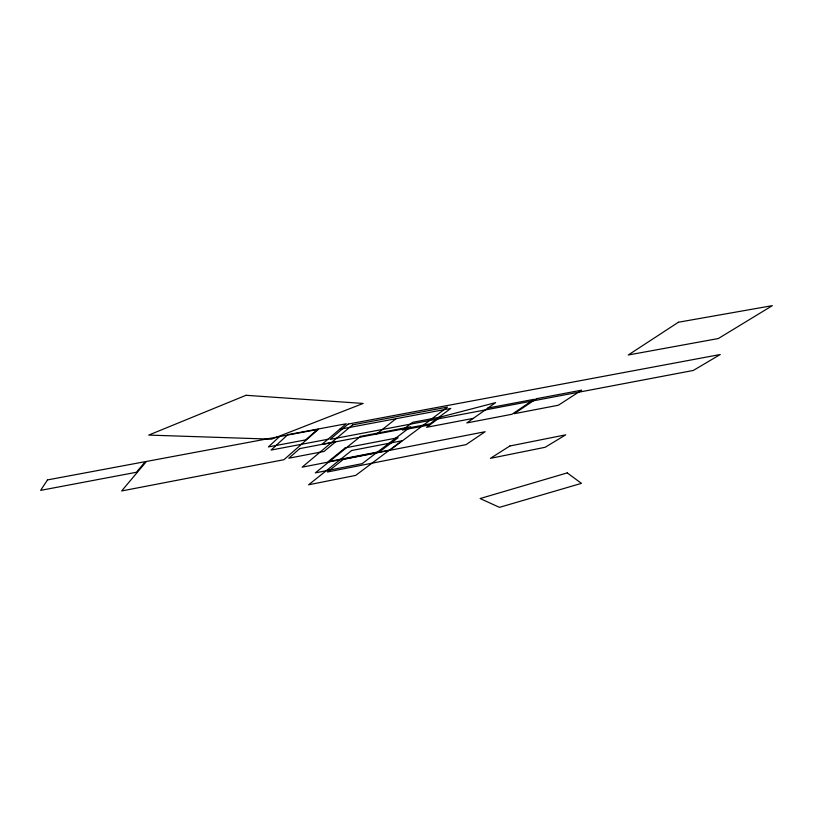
<?xml version="1.0" encoding="UTF-8"?>
<svg xmlns="http://www.w3.org/2000/svg" width="813" height="813" viewBox="0 0 813 813"><rect width="100%" height="100%" fill="white"/><g stroke="black" fill="none" stroke-linecap="round" stroke-linejoin="round"><path stroke-width="1.22" d="M279.52 436.561L268.402 446.926L305.668 439.894L317.487 429.467M376.632 434.02L395.992 418.705M487.912 408.055L534.192 399.285L512.027 414.254L466.835 422.933L495.615 402.618L440.402 417.059L426.591 427.303L473.298 418.37M429.914 424.833L402.476 430.077L412.598 422.323L440.402 417.059M327.913 439.284L271.105 450.056L287.792 434.67L346.196 423.766L321.816 444.467L430.047 423.837L450.798 408.411L339.692 429.274M47.469 479.924L40.65 490.361L136.381 472.272L145.303 461.642L47.469 479.924M146.472 461.438L121.645 490.95L283.961 459.701L318.452 429.305L146.472 461.438M299.773 448.593L288.798 458.207L324.072 451.428L335.678 441.754L299.773 448.593M348.137 424.081L330.037 439.396L693.296 370.454L720.267 354.509L348.137 424.081M352.568 424.884L302.111 467.18L390.149 450.006L447.435 407.11L352.568 424.884M345.2 447.882L328.188 461.652L379.813 451.591L398.126 437.699L345.2 447.882M360.545 436.357L315.342 472.881L362.222 463.644L410.626 426.815L360.545 436.357M351.633 450.514L308.594 484.792L355.688 475.392L401.846 440.809L351.633 450.514M343.32 459.386L327.415 471.997L466.042 444.64L485.158 431.713L343.32 459.386M536.438 398.726L514.223 413.705L558.399 405.22L581.651 390.159L536.438 398.726M678.428 322.233L628.266 354.996L718.336 338.533L772.35 305.647L678.428 322.233M509.853 445.991L490.422 458.339L545.137 447.292L565.736 434.833L509.853 445.991M246.024 395.291L148.718 435.087L271.603 439.162L363.177 403.451L246.024 395.291M567.25 472.892L480.127 498.542L499.456 507.353L581.437 483.359L567.25 472.892"/></g></svg>
